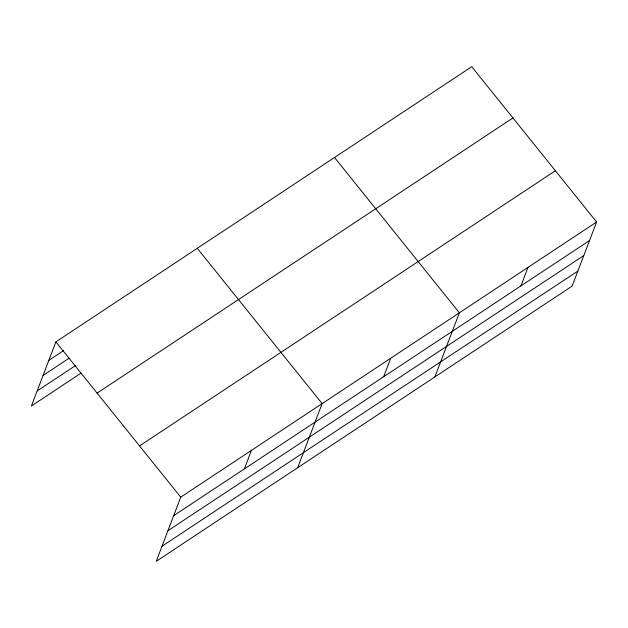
<?xml version="1.0" encoding="UTF-8"?>
<svg xmlns="http://www.w3.org/2000/svg" width="628" height="628" viewBox="0 0 628 628"><rect width="100%" height="100%" fill="white"/><g stroke="black" fill="none" stroke-linecap="round" stroke-linejoin="round"><path stroke-width="0.94" d="M596.6 222.006L180.746 497.156L156.254 561.299L572.108 286.14L596.6 222.006L471.746 66.701L55.892 341.86L31.4 405.994L80.965 373.197M244.371 468.904L251.443 450.386M297.648 467.742L322.14 403.608L197.278 248.311M383.677 376.729L390.749 358.203M434.874 376.941L459.366 312.807L334.512 157.502M520.91 285.928L527.983 267.402M48.819 360.386L63.444 350.707M43.073 375.434L69.072 358.235M37.146 390.946L75.336 365.677M97.097 393.112L512.95 117.954M139.542 445.911L555.395 170.753M173.673 515.682L589.527 240.524M167.927 530.739L583.781 255.58M162 546.242L577.854 271.084M55.892 341.86L180.746 497.156"/></g></svg>
